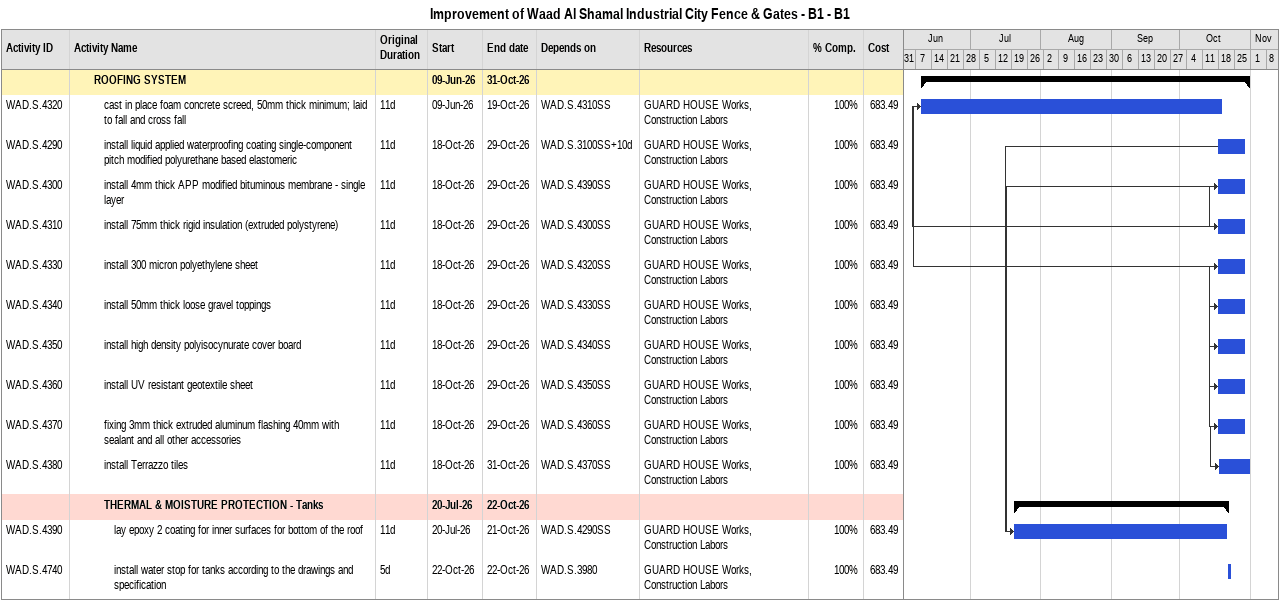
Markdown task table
Improvement of Waad Al Shamal Industrial City Fence & Gates - B1 - B1

| ID | Level | Task | Original duration | Start | Finish | Predecessors | Resources | % complete | Cost |
|---|---|---|---|---|---|---|---|---|---|
|  | 3 | **ROOFING SYSTEM** |  | 2026-06-09 | 2026-10-31 |  |  |  |  |
| WAD.S.4320 | 4 | cast in place foam concrete screed, 50mm thick minimum; laid to fall and cross fall | 11d | 2026-06-09 | 2026-10-19 | WAD.S.4310SS | GUARD HOUSE Works, Construction Labors | 100 | 683.49 |
| WAD.S.4290 | 4 | install liquid applied waterproofing coating single-component pitch modified polyurethane based elastomeric | 11d | 2026-10-18 | 2026-10-29 | WAD.S.3100SS+10d | GUARD HOUSE Works, Construction Labors | 100 | 683.49 |
| WAD.S.4300 | 4 | install 4mm thick APP modified bituminous membrane - single layer | 11d | 2026-10-18 | 2026-10-29 | WAD.S.4390SS | GUARD HOUSE Works, Construction Labors | 100 | 683.49 |
| WAD.S.4310 | 4 | install 75mm thick rigid insulation (extruded polystyrene) | 11d | 2026-10-18 | 2026-10-29 | WAD.S.4300SS | GUARD HOUSE Works, Construction Labors | 100 | 683.49 |
| WAD.S.4330 | 4 | install 300 micron polyethylene sheet | 11d | 2026-10-18 | 2026-10-29 | WAD.S.4320SS | GUARD HOUSE Works, Construction Labors | 100 | 683.49 |
| WAD.S.4340 | 4 | install 50mm thick loose gravel toppings | 11d | 2026-10-18 | 2026-10-29 | WAD.S.4330SS | GUARD HOUSE Works, Construction Labors | 100 | 683.49 |
| WAD.S.4350 | 4 | install high density polyisocynurate cover board | 11d | 2026-10-18 | 2026-10-29 | WAD.S.4340SS | GUARD HOUSE Works, Construction Labors | 100 | 683.49 |
| WAD.S.4360 | 4 | install UV resistant geotextile sheet | 11d | 2026-10-18 | 2026-10-29 | WAD.S.4350SS | GUARD HOUSE Works, Construction Labors | 100 | 683.49 |
| WAD.S.4370 | 4 | fixing 3mm thick extruded aluminum flashing 40mm with sealant and all other accessories | 11d | 2026-10-18 | 2026-10-29 | WAD.S.4360SS | GUARD HOUSE Works, Construction Labors | 100 | 683.49 |
| WAD.S.4380 | 4 | install Terrazzo tiles | 11d | 2026-10-18 | 2026-10-31 | WAD.S.4370SS | GUARD HOUSE Works, Construction Labors | 100 | 683.49 |
|  | 4 | **THERMAL & MOISTURE PROTECTION - Tanks** |  | 2026-07-20 | 2026-10-22 |  |  |  |  |
| WAD.S.4390 | 5 | lay epoxy 2 coating for inner surfaces for bottom of the roof | 11d | 2026-07-20 | 2026-10-21 | WAD.S.4290SS | GUARD HOUSE Works, Construction Labors | 100 | 683.49 |
| WAD.S.4740 | 5 | install water stop for tanks according to the drawings and specification | 5d | 2026-10-22 | 2026-10-22 | WAD.S.3980 | GUARD HOUSE Works, Construction Labors | 100 | 683.49 |
